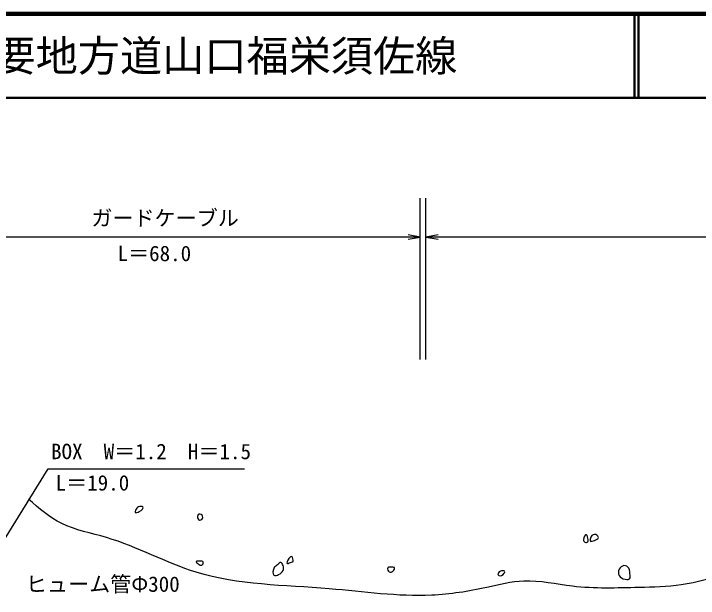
# Model space of a CAD drawing. Units: millimetres, scale not verified. Extents: x 40000 to 680000, y 20000 to 380000.
# Drawn here: x 224125 to 305327, y 310652 to 380000 of the extents above; entities that cross this region are included whole.
import ezdxf
from ezdxf.enums import TextEntityAlignment as Align

# ---------------------------------------------------------------- set-up
doc = ezdxf.new("R2010")
doc.units = ezdxf.units.MM
doc.header["$LTSCALE"] = 1000
for name, color, linetype, lineweight in [('M-BGD', 7, 'Continuous', 25), ('M-STR-STR3', 7, 'Continuous', 25), ('M-TTL', 2, 'Continuous', 140), ('M-TTL-LINE', 7, 'Continuous', 50)]:
    doc.layers.add(name, color=color, linetype=linetype, lineweight=lineweight)
doc.layers.add('M-TTL-TXT', color=7, linetype='Continuous')
doc.styles.add('ＭＳ ゴシック', font='')
doc.styles.get('ＭＳ ゴシック').set_extended_font_data('MS Gothic')

# ---------------------------------------------------------------- blocks, each defined once
blk = doc.blocks.new('open_arrow')
at = {"color": 0, "linetype": 'Continuous', "lineweight": -2}
blk.add_lwpolyline([(7.5, 1.25), (0, 0), (7.5, -1.25)], dxfattribs=at)

msp = doc.modelspace()

# ---------------------------------------------------------------- linework, layer by layer
at = {"layer": 'M-BGD'}
for points, knots in [([(426489, 344975), (424494, 343435), (422498, 341895), (420222, 340932), (418449, 340181), (416505, 339781), (414756, 338958), (413611, 338419), (412550, 337699), (411416, 337136), (410198, 336531), (408896, 336108), (407620, 335618), (405789, 334914), (404009, 334072), (402154, 333492), (399224, 332576), (396106, 332313), (393044, 331822), (389470, 331248), (385973, 330364), (382415, 329848), (378801, 329324), (375125, 329181), (371483, 328785), (368173, 328425), (364891, 327856), (361614, 327267), (358164, 326647), (354720, 326005), (351289, 325293), (347262, 324457), (343252, 323524), (339294, 322408), (335192, 321251), (331144, 319897), (326995, 318916), (324318, 318283), (321598, 317805), (318948, 317094), (316172, 316349), (313473, 315348), (310749, 314361), (308310, 313476), (305850, 312602), (303309, 312235), (301660, 311997), (299977, 311971), (298298, 311931), (295658, 311868), (293029, 311768), (290403, 312083), (288473, 312315), (286545, 312770), (284633, 312691), (283161, 312629), (281699, 312250), (280230, 311931), (278063, 311461), (275883, 311123), (273701, 311020), (269673, 310830), (265641, 311440), (261554, 311779), (256210, 312223), (250771, 312205), (245763, 313753), (242179, 314862), (238816, 316773), (235135, 317853), (233335, 318381), (231459, 318710), (229821, 319523), (228383, 320236), (227128, 321322), (225873, 322408)], [0, 0, 0, 0, 1, 1, 1, 2, 2, 2, 3, 3, 3, 4, 4, 4, 5, 5, 5, 6, 6, 6, 7, 7, 7, 8, 8, 8, 9, 9, 9, 10, 10, 10, 11, 11, 11, 12, 12, 12, 13, 13, 13, 14, 14, 14, 15, 15, 15, 16, 16, 16, 17, 17, 17, 18, 18, 18, 19, 19, 19, 20, 20, 20, 21, 21, 21, 22, 22, 22, 23, 23, 23, 24, 24, 24, 25, 25, 25, 25]), ([(239024, 320940), (238822, 320821), (238593, 320750), (238549, 320853), (238525, 320910), (238556, 321018), (238592, 321112), (238664, 321299), (238759, 321430), (238937, 321501), (239116, 321571), (239378, 321581), (239455, 321501), (239561, 321391), (239320, 321114), (239024, 320940)], [0, 0, 0, 0, 1, 1, 1, 2, 2, 2, 3, 3, 3, 4, 4, 4, 5, 5, 5, 5]), ([(246316, 319947), (246230, 319920), (246129, 319939), (246057, 319990), (245979, 320047), (245936, 320142), (245928, 320249), (245916, 320407), (245978, 320591), (246101, 320638), (246246, 320693), (246477, 320557), (246532, 320379), (246585, 320208), (246475, 319998), (246316, 319947)], [0, 0, 0, 0, 1, 1, 1, 2, 2, 2, 3, 3, 3, 4, 4, 4, 5, 5, 5, 5]), ([(292229, 317358), (292159, 317275), (291995, 317265), (291884, 317315), (291772, 317365), (291712, 317476), (291711, 317617), (291709, 317884), (291917, 318260), (292056, 318178), (292109, 318147), (292153, 318049), (292186, 317962), (292233, 317840), (292260, 317741), (292272, 317617), (292281, 317526), (292282, 317421), (292229, 317358)], [0, 0, 0, 0, 1, 1, 1, 2, 2, 2, 3, 3, 3, 4, 4, 4, 5, 5, 5, 6, 6, 6, 6]), ([(293480, 317876), (293506, 317644), (293067, 317556), (292747, 317445), (292680, 317421), (292618, 317397), (292574, 317401), (292400, 317418), (292501, 317880), (292704, 318092), (292879, 318274), (293130, 318270), (293308, 318135), (293399, 318065), (293471, 317961), (293480, 317876)], [0, 0, 0, 0, 1, 1, 1, 2, 2, 2, 3, 3, 3, 4, 4, 4, 5, 5, 5, 5]), ([(246446, 314597), (246323, 314522), (246175, 314605), (246014, 314726), (245872, 314833), (245720, 314970), (245755, 315028), (245782, 315072), (245919, 315069), (246057, 315071), (246319, 315075), (246588, 315094), (246618, 314942), (246638, 314840), (246551, 314660), (246446, 314597)], [0, 0, 0, 0, 1, 1, 1, 2, 2, 2, 3, 3, 3, 4, 4, 4, 5, 5, 5, 5]), ([(257277, 315028), (257232, 314915), (256995, 314928), (256802, 314855), (256713, 314822), (256633, 314770), (256586, 314769), (256459, 314766), (256569, 315130), (256759, 315373), (256893, 315546), (257068, 315658), (257147, 315589), (257196, 315547), (257209, 315437), (257233, 315330), (257261, 315211), (257304, 315096), (257277, 315028)], [0, 0, 0, 0, 1, 1, 1, 2, 2, 2, 3, 3, 3, 4, 4, 4, 5, 5, 5, 6, 6, 6, 6]), ([(256068, 313949), (255981, 313748), (255795, 313593), (255551, 313475), (255353, 313379), (255118, 313308), (254990, 313388), (254785, 313517), (254853, 314032), (255033, 314294), (255136, 314445), (255275, 314513), (255421, 314640), (255553, 314754), (255690, 314916), (255809, 314899), (255920, 314883), (256014, 314714), (256068, 314553), (256145, 314329), (256143, 314122), (256068, 313949)], [0, 0, 0, 0, 1, 1, 1, 2, 2, 2, 3, 3, 3, 4, 4, 4, 5, 5, 5, 6, 6, 6, 7, 7, 7, 7]), ([(269100, 313863), (268960, 313738), (268794, 313695), (268668, 313777), (268525, 313870), (268436, 314126), (268496, 314251), (268568, 314403), (268858, 314364), (269100, 314338), (269171, 314330), (269237, 314323), (269273, 314294), (269366, 314220), (269248, 313995), (269100, 313863)], [0, 0, 0, 0, 1, 1, 1, 2, 2, 2, 3, 3, 3, 4, 4, 4, 5, 5, 5, 5]), ([(295921, 313359), (295669, 313800), (296058, 314480), (296504, 314524), (296727, 314546), (296964, 314409), (297086, 314232), (297253, 313993), (297207, 313679), (297232, 313359), (297240, 313253), (297255, 313147), (297232, 313067), (297123, 312701), (296181, 312903), (295921, 313359)], [0, 0, 0, 0, 1, 1, 1, 2, 2, 2, 3, 3, 3, 4, 4, 4, 5, 5, 5, 5]), ([(282175, 313475), (281962, 313302), (281623, 313255), (281571, 313431), (281559, 313469), (281561, 313517), (281571, 313561), (281610, 313748), (281784, 313863), (282002, 313906), (282140, 313933), (282294, 313931), (282347, 313863), (282412, 313779), (282324, 313596), (282175, 313475)], [0, 0, 0, 0, 1, 1, 1, 2, 2, 2, 3, 3, 3, 4, 4, 4, 5, 5, 5, 5])]:
    msp.add_open_spline(points, degree=3, knots=knots, dxfattribs=at)
at = {"layer": 'M-STR-STR3'}
for p, q in [((272342, 338987), (272342, 358119)), ((273010, 338987), (273010, 358119)), ((272342, 353508), (204791, 353508)), ((409945, 353508), (273010, 353508)), ((204915, 288330), (228199, 326013)), ((228199, 326013), (251491, 326013))]:
    msp.add_line(p, q, dxfattribs=at)
at = {"layer": 'M-TTL'}
msp.add_line((680000, 380000), (40000, 380000), dxfattribs=at)
at = {"layer": 'M-TTL-LINE'}
for p, q in [((297750, 380000), (297750, 370000)), ((298250, 380000), (298250, 370000)), ((40000, 370000), (680000, 370000))]:
    msp.add_line(p, q, dxfattribs=at)

# ---------------------------------------------------------------- block references
at = {"layer": 'M-STR-STR3', "xscale": 193, "yscale": 193, "rotation": 180}
msp.add_blockref('open_arrow', (272342, 353508), dxfattribs=at)
at = {"layer": 'M-STR-STR3', "xscale": 193, "yscale": 193}
msp.add_blockref('open_arrow', (273010, 353508), dxfattribs=at)

# ---------------------------------------------------------------- texts
at = {"layer": 'M-STR-STR3', "style": 'ＭＳ ゴシック'}
for s, p in [('ガードケーブル', (233330, 356680)), ('L＝68.0', (236439, 352479)), ('BOX\u3000W＝1.2\u3000H＝1.5', (228556, 328988)), ('L＝19.0', (229094, 325264)), ('ヒューム管Φ300', (225573, 313253))]:
    msp.add_text(s, height=1833, dxfattribs=at).set_placement(p, align=Align.TOP_LEFT)
at = {"layer": 'M-TTL-TXT', "style": 'ＭＳ ゴシック'}
msp.add_text('主要地方道山口福栄須佐線', height=3666, dxfattribs=at).set_placement((216734, 375000), align=Align.MIDDLE_LEFT)

doc.saveas('drawing.dxf')
